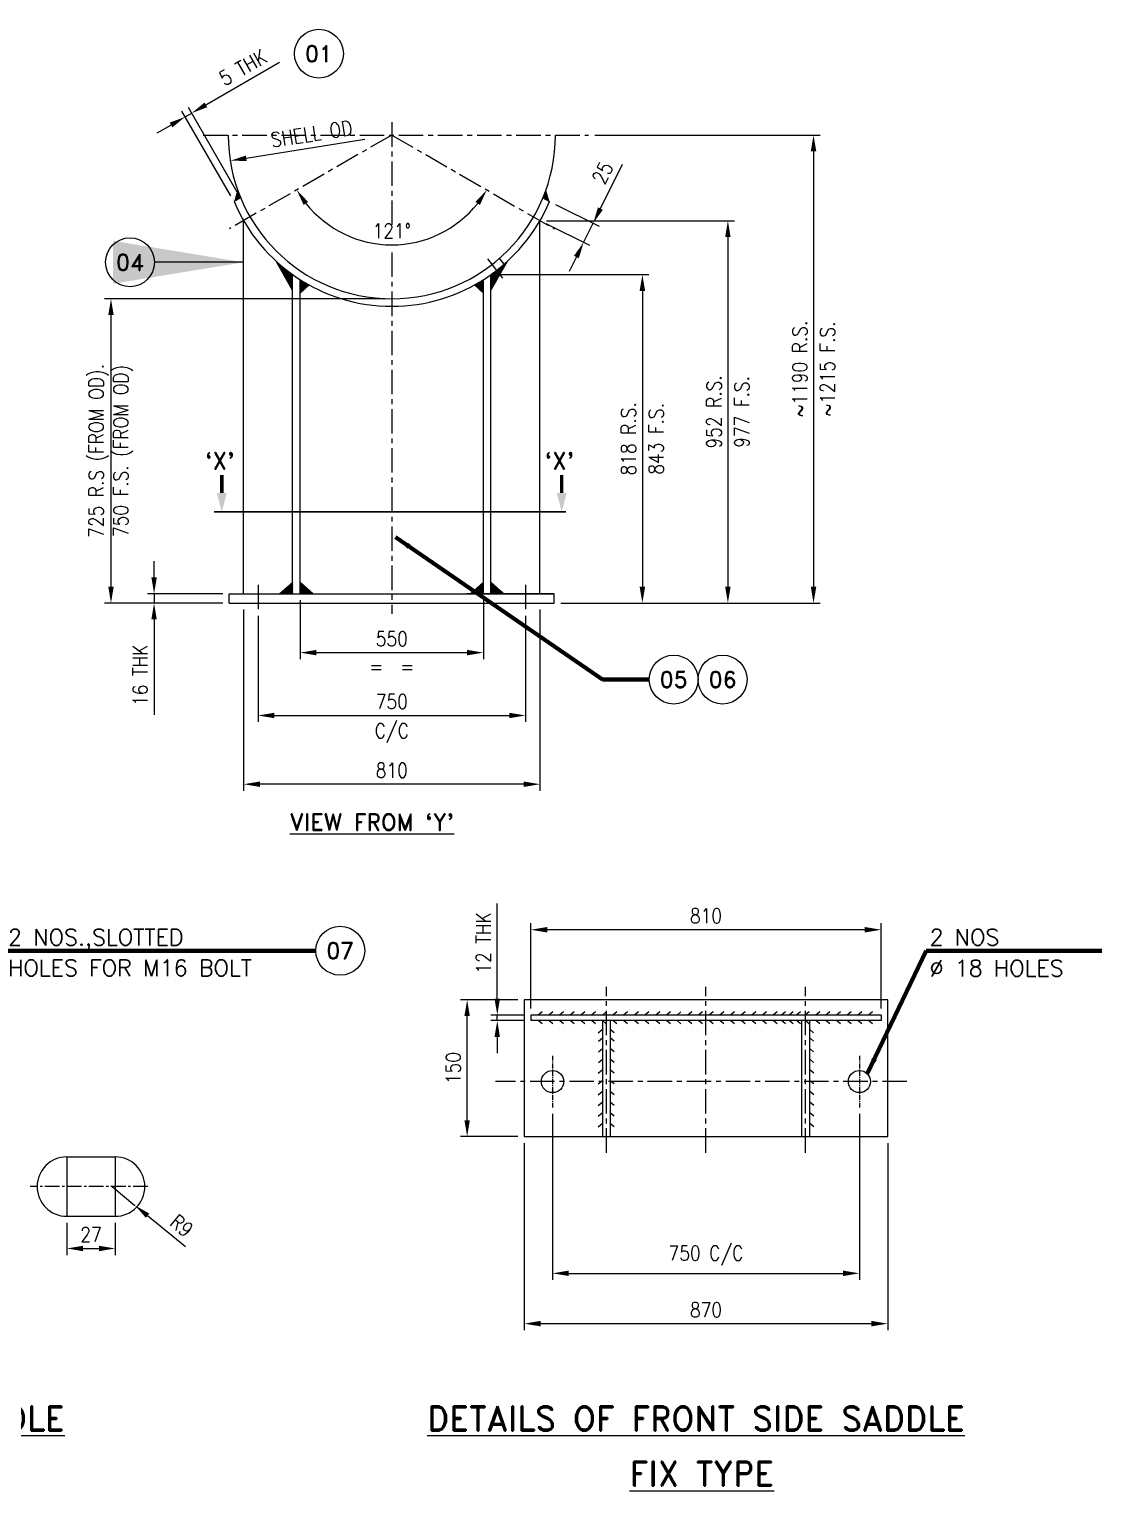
# Model space of a CAD drawing. Header units: millimetres. Extents: x 10144 to 11200, y -168 to 270.
# Drawn here: x 10891.4 to 11055.9, y -112.8 to 111.1 of the extents above; entities that cross this region are included whole.
import ezdxf
from ezdxf.enums import TextEntityAlignment as Align

# ---------------------------------------------------------------- set-up
doc = ezdxf.new("R2010")
doc.units = ezdxf.units.MM
doc.header["$LTSCALE"] = 3
for name, pattern in [('CENTER', [2, 1.25, -0.25, 0.25, -0.25]), ('CENTER2', [1.125, 0.75, -0.125, 0.125, -0.125]), ('HIDDEN', [9.525, 6.35, -3.175])]:
    doc.linetypes.add(name, pattern=pattern)
doc.layers.get('0').update_dxf_attribs({"color": 5})
doc.layers.add('C_Center', color=1, linetype='CENTER2', lineweight=9)
doc.layers.add('E_Equipment', color=5, linetype='Continuous', lineweight=13)
for name, color, linetype in [('CEN', 1, 'CENTER'), ('HATCH', 1, 'Continuous'), ('Hid', 4, 'HIDDEN'), ('TEXT', 5, 'Continuous'), ('WELD', 1, 'Continuous')]:
    doc.layers.add(name, color=color, linetype=linetype)
doc.styles.add('ISOCP3', font='isocp3.shx')
doc.styles.add('ROMAND', font='romand')
doc.styles.add('ROMANS', font='ROMANS.shx', dxfattribs={"width": 0.85})
doc.dimstyles.new('123', dxfattribs={"dimscale": 30, "dimtxt": 2.5, "dimasz": 2.5, "dimexe": 1, "dimexo": 1, "dimgap": 1, "dimtad": 1, "dimdec": 0, "dimzin": 0, "dimdsep": 46, "dimtxsty": 'ROMANS', "dimcen": 1, "dimclrd": 6, "dimclre": 6, "dimclrt": 5, "dimadec": 0, "dimazin": 0, "dimtfac": 1, "dimtdec": 0, "dimtmove": 0, "dimatfit": 3, "dimfxl": 1, "dimtolj": 1, "dimtzin": 0, "dimlwd": -1, "dimlwe": -1, "dimarcsym": 0})
doc.dimstyles.new('MEGA_STD', dxfattribs={"dimtxt": 2.5, "dimasz": 2.5, "dimexe": 1, "dimexo": 1, "dimgap": 1, "dimtad": 1, "dimdec": 1, "dimdsep": 46, "dimtxsty": 'ISOCP3', "dimcen": 1, "dimclrd": 6, "dimclre": 6, "dimclrt": 5, "dimadec": 0, "dimazin": 0, "dimtfac": 1, "dimtdec": 1, "dimtmove": 0, "dimatfit": 3, "dimfxl": 1, "dimtolj": 1, "dimarcsym": 0})
doc.dimstyles.new('MEGA_STD$0', dxfattribs={"dimtxt": 2.5, "dimasz": 2.5, "dimexe": 1, "dimexo": 1, "dimgap": 1, "dimtad": 1, "dimdec": 1, "dimdsep": 46, "dimtxsty": 'ISOCP3', "dimcen": 1, "dimclrd": 6, "dimclre": 6, "dimclrt": 5, "dimadec": 0, "dimazin": 0, "dimtfac": 1, "dimtdec": 1, "dimtmove": 0, "dimatfit": 3, "dimfxl": 1, "dimtolj": 1, "dimarcsym": 0})
pattern_1 = [(45, (2959.537895, 5332.776563), (-0.011048543456, 0.011048543456), [])]
pattern_2 = [(135, (10981.48399, -259.80642), (0.084646574, 0.084646574), [])]

# ---------------------------------------------------------------- blocks, each defined once
blk = doc.blocks.new('*D2945')
at = {"layer": 'Defpoints', "color": 0}
for p in [(10924.31, 23.2), (10969.76, 23.2), (10924.31, -4.56)]:
    blk.add_point(p, dxfattribs=at)
at = {"layer": 'E_Equipment', "color": 6, "linetype": 'ByBlock', "lineweight": -2}
for p, q in [((10924.31, 22.2), (10924.31, -5.56)), ((10969.76, 22.2), (10969.76, -5.56)), ((10967.26, -4.56), (10926.81, -4.56))]:
    blk.add_line(p, q, dxfattribs=at)
at = {"layer": 'E_Equipment', "color": 6}
for points in [[(10926.81, -4.14), (10926.81, -4.97), (10924.31, -4.56)], [(10967.26, -4.97), (10967.26, -4.14), (10969.76, -4.56)]]:
    blk.add_solid(points, dxfattribs=at)
at = {"layer": 'E_Equipment', "color": 5, "insert": (10947.04, -2.43), "char_height": 2.25, "attachment_point": 5, "style": 'ROMANS'}
blk.add_mtext('\\A1;810', dxfattribs=at)
blk = doc.blocks.new('*D2946')
at = {"layer": 'Defpoints', "color": 0}
for p in [(10971.22, 84.74), (10969.76, 81.8), (10977.92, 81.42)]:
    blk.add_point(p, dxfattribs=at)
at = {"layer": 'E_Equipment', "color": 6, "linetype": 'ByBlock', "lineweight": -2}
for p, q in [((10979.03, 83.66), (10982.41, 90.46)), ((10972.12, 84.3), (10978.81, 80.97)), ((10970.66, 81.36), (10977.35, 78.03)), ((10976.45, 78.48), (10977.92, 81.42)), ((10975.34, 76.24), (10974.23, 74))]:
    blk.add_line(p, q, dxfattribs=at)
at = {"layer": 'E_Equipment', "color": 6}
for points in [[(10978.65, 83.84), (10979.4, 83.47), (10977.92, 81.42)], [(10975.72, 76.05), (10974.97, 76.42), (10976.45, 78.48)]]:
    blk.add_solid(points, dxfattribs=at)
at = {"layer": 'E_Equipment', "color": 5, "insert": (10979.37, 89.13), "char_height": 2.25, "attachment_point": 5, "rotation": 63.5895, "style": 'ROMANS'}
blk.add_mtext('\\A1;25', dxfattribs=at)
blk = doc.blocks.new('*D2947')
at = {"layer": 'Defpoints', "color": 0}
for p in [(10947.04, 94.92), (10922.26, 90.98)]:
    blk.add_point(p, dxfattribs=at)
at = {"layer": 'E_Equipment', "color": 6, "linetype": 'ByBlock', "lineweight": -2}
blk.add_line((10924.73, 91.37), (10942.93, 94.27), dxfattribs=at)
at = {"layer": 'E_Equipment', "color": 6}
blk.add_solid([(10924.66, 91.78), (10924.79, 90.96), (10922.26, 90.98)], dxfattribs=at)
at = {"layer": 'E_Equipment', "color": 5, "insert": (10934.73, 95.11), "char_height": 2.25, "attachment_point": 5, "rotation": 9.0392, "style": 'ROMANS'}
blk.add_mtext('\\A1;SHELL OD', dxfattribs=at)
blk = doc.blocks.new('*D2948')
at = {"layer": 'Defpoints', "color": 0}
for p in [(10947.04, 94.92), (10947.04, 94.92), (10922.15, 80.56), (10941.28, 79.11), (10971.92, 80.56)]:
    blk.add_point(p, dxfattribs=at)
at = {"layer": 'E_Equipment', "color": 6, "linetype": 'ByBlock', "lineweight": -2}
blk.add_arc((10947.04, 94.92), 16.83, 218.5191, 321.4809, dxfattribs=at)
at = {"layer": 'E_Equipment', "color": 6}
for points in [[(10934.21, 84.67), (10933.52, 84.21), (10932.46, 86.51)], [(10960.55, 84.21), (10959.86, 84.67), (10961.61, 86.51)]]:
    blk.add_solid(points, dxfattribs=at)
at = {"layer": 'E_Equipment', "color": 5, "insert": (10947.04, 80.22), "char_height": 2.25, "attachment_point": 5, "style": 'ROMANS'}
blk.add_mtext('121%%D', dxfattribs=at)
blk = doc.blocks.new('*D2949')
at = {"layer": 'Defpoints', "color": 0}
for p in [(10926.53, 22.23), (10967.54, 22.23), (10967.54, 5.98)]:
    blk.add_point(p, dxfattribs=at)
at = {"layer": 'E_Equipment', "color": 6, "linetype": 'ByBlock', "lineweight": -2}
for p, q in [((10926.53, 21.23), (10926.53, 4.98)), ((10967.54, 21.23), (10967.54, 4.98)), ((10929.03, 5.98), (10965.04, 5.98))]:
    blk.add_line(p, q, dxfattribs=at)
at = {"layer": 'E_Equipment', "color": 6}
for points in [[(10929.03, 6.39), (10929.03, 5.56), (10926.53, 5.98)], [(10965.04, 5.56), (10965.04, 6.39), (10967.54, 5.98)]]:
    blk.add_solid(points, dxfattribs=at)
at = {"layer": 'E_Equipment', "color": 5, "char_height": 2.25, "attachment_point": 5, "style": 'ROMANS'}
for s, insert in [('\\A1;750', (10947.04, 8.1)), ('\\A1;C/C', (10947.04, 3.26))]:
    blk.add_mtext(s, dxfattribs=dict(at, insert=insert))
blk = doc.blocks.new('*D2950')
at = {"layer": 'Defpoints', "color": 0}
for p in [(10947.04, 69.83), (10903.98, 23.2), (10922.12, 23.2)]:
    blk.add_point(p, dxfattribs=at)
at = {"layer": 'E_Equipment', "color": 6, "linetype": 'ByBlock', "lineweight": -2}
for p, q in [((10946.04, 69.83), (10902.98, 69.83)), ((10903.98, 67.33), (10903.98, 25.7)), ((10921.12, 23.2), (10902.98, 23.2))]:
    blk.add_line(p, q, dxfattribs=at)
at = {"layer": 'E_Equipment', "color": 6}
for points in [[(10904.4, 67.33), (10903.57, 67.33), (10903.98, 69.83)], [(10903.57, 25.7), (10904.4, 25.7), (10903.98, 23.2)]]:
    blk.add_solid(points, dxfattribs=at)
at = {"layer": 'E_Equipment', "color": 5, "insert": (10903.98, 46.52), "char_height": 2.25, "attachment_point": 5, "rotation": 90, "style": 'ROMANS'}
blk.add_mtext('\\A1;725 R.S (FROM OD).\\P750 F.S. (FROM OD)', dxfattribs=at)
blk = doc.blocks.new('*D2951')
at = {"layer": 'Defpoints', "color": 0}
for p in [(10922.12, 24.64), (10910.59, 23.2), (10922.12, 23.2)]:
    blk.add_point(p, dxfattribs=at)
at = {"layer": 'E_Equipment', "color": 6, "linetype": 'ByBlock', "lineweight": -2}
for p, q in [((10910.59, 27.14), (10910.59, 29.64)), ((10921.12, 24.64), (10909.59, 24.64)), ((10910.59, 24.64), (10910.59, 23.2)), ((10921.12, 23.2), (10909.59, 23.2)), ((10910.59, 20.7), (10910.59, 6.1))]:
    blk.add_line(p, q, dxfattribs=at)
at = {"layer": 'E_Equipment', "color": 6}
for points in [[(10910.18, 27.14), (10911.01, 27.14), (10910.59, 24.64)], [(10911.01, 20.7), (10910.18, 20.7), (10910.59, 23.2)]]:
    blk.add_solid(points, dxfattribs=at)
at = {"layer": 'E_Equipment', "color": 5, "insert": (10908.47, 12.15), "char_height": 2.25, "attachment_point": 5, "rotation": 90, "style": 'ROMANS'}
blk.add_mtext('\\A1;16 THK', dxfattribs=at)
blk = doc.blocks.new('*D2952')
at = {"layer": 'Defpoints', "color": 0}
for p in [(10977.19, 94.92), (10971.95, 23.2), (11011.7, 23.2)]:
    blk.add_point(p, dxfattribs=at)
at = {"layer": 'E_Equipment', "color": 6, "linetype": 'ByBlock', "lineweight": -2}
for p, q in [((10978.19, 94.92), (11012.7, 94.92)), ((11011.7, 92.42), (11011.7, 25.7)), ((10972.95, 23.2), (11012.7, 23.2))]:
    blk.add_line(p, q, dxfattribs=at)
at = {"layer": 'E_Equipment', "color": 6}
for points in [[(11012.12, 92.42), (11011.28, 92.42), (11011.7, 94.92)], [(11011.28, 25.7), (11012.12, 25.7), (11011.7, 23.2)]]:
    blk.add_solid(points, dxfattribs=at)
at = {"layer": 'E_Equipment', "color": 5, "char_height": 2.25, "attachment_point": 5, "rotation": 90, "style": 'ROMANS'}
for s, insert in [('\\A1;~1190 R.S.', (11009.58, 59.06)), ('\\A1;~1215 F.S.', (11013.83, 59.06))]:
    blk.add_mtext(s, dxfattribs=dict(at, insert=insert))
blk = doc.blocks.new('*D2953')
at = {"layer": 'Defpoints', "color": 0}
for p in [(10969.76, 81.8), (10971.95, 23.2), (10998.57, 23.2)]:
    blk.add_point(p, dxfattribs=at)
at = {"layer": 'E_Equipment', "color": 6, "linetype": 'ByBlock', "lineweight": -2}
for p, q in [((10970.76, 81.8), (10999.57, 81.8)), ((10998.57, 79.3), (10998.57, 25.7)), ((10972.95, 23.2), (10999.57, 23.2))]:
    blk.add_line(p, q, dxfattribs=at)
at = {"layer": 'E_Equipment', "color": 6}
for points in [[(10998.98, 79.3), (10998.15, 79.3), (10998.57, 81.8)], [(10998.15, 25.7), (10998.98, 25.7), (10998.57, 23.2)]]:
    blk.add_solid(points, dxfattribs=at)
at = {"layer": 'E_Equipment', "color": 5, "char_height": 2.25, "attachment_point": 5, "rotation": 90, "style": 'ROMANS'}
for s, insert in [('\\A1;952 R.S.', (10996.44, 52.5)), ('\\A1;977 F.S.', (11000.69, 52.5))]:
    blk.add_mtext(s, dxfattribs=dict(at, insert=insert))
blk = doc.blocks.new('*D2954')
at = {"layer": 'Defpoints', "color": 0}
for p in [(10962.24, 73.54), (10971.95, 23.2), (10985.46, 23.2)]:
    blk.add_point(p, dxfattribs=at)
at = {"layer": 'E_Equipment', "color": 6, "linetype": 'ByBlock', "lineweight": -2}
for p, q in [((10963.24, 73.54), (10986.46, 73.54)), ((10985.46, 71.04), (10985.46, 25.7)), ((10972.95, 23.2), (10986.46, 23.2))]:
    blk.add_line(p, q, dxfattribs=at)
at = {"layer": 'E_Equipment', "color": 6}
for points in [[(10985.88, 71.04), (10985.04, 71.04), (10985.46, 73.54)], [(10985.04, 25.7), (10985.88, 25.7), (10985.46, 23.2)]]:
    blk.add_solid(points, dxfattribs=at)
at = {"layer": 'E_Equipment', "color": 5, "char_height": 2.25, "attachment_point": 5, "rotation": 90, "style": 'ROMANS'}
for s, insert in [('\\A1;818 R.S.', (10983.33, 48.37)), ('\\A1;843 F.S.', (10987.58, 48.37))]:
    blk.add_mtext(s, dxfattribs=dict(at, insert=insert))
blk = doc.blocks.new('*D2960')
at = {"layer": 'Defpoints', "color": 0}
for p in [(10916.37, 98.29), (10923.85, 85.32), (10922.85, 84.74)]:
    blk.add_point(p, dxfattribs=at)
at = {"layer": 'E_Equipment', "color": 6, "linetype": 'ByBlock', "lineweight": -2}
for p, q in [((10918.53, 99.54), (10929.84, 106.07)), ((10922.35, 85.61), (10914.86, 98.58)), ((10923.35, 86.19), (10915.87, 99.16)), ((10913.2, 96.46), (10911.03, 95.21)), ((10915.36, 97.71), (10916.37, 98.29))]:
    blk.add_line(p, q, dxfattribs=at)
at = {"layer": 'E_Equipment', "color": 6}
for points in [[(10918.32, 99.9), (10918.74, 99.18), (10916.37, 98.29)], [(10913.41, 96.1), (10912.99, 96.82), (10915.36, 97.71)]]:
    blk.add_solid(points, dxfattribs=at)
at = {"layer": 'E_Equipment', "color": 5, "insert": (10924.21, 105.27), "char_height": 2.25, "attachment_point": 5, "rotation": 30, "style": 'ROMANS'}
blk.add_mtext('\\A1;5 THK', dxfattribs=at)
blk = doc.blocks.new('*D2965')
at = {"layer": 'Defpoints', "color": 0}
for p in [(10897.21, -70.77), (10904.63, -70.77), (10904.63, -75.7)]:
    blk.add_point(p, dxfattribs=at)
at = {"layer": 'E_Equipment', "color": 6, "linetype": 'ByBlock', "lineweight": -2}
for p, q in [((10897.21, -71.77), (10897.21, -76.7)), ((10904.63, -71.77), (10904.63, -76.7)), ((10899.71, -75.7), (10902.13, -75.7))]:
    blk.add_line(p, q, dxfattribs=at)
at = {"layer": 'E_Equipment', "color": 6}
for points in [[(10899.71, -75.28), (10899.71, -76.12), (10897.21, -75.7)], [(10902.13, -76.12), (10902.13, -75.28), (10904.63, -75.7)]]:
    blk.add_solid(points, dxfattribs=at)
at = {"layer": 'E_Equipment', "color": 5, "insert": (10900.92, -73.57), "char_height": 2.25, "attachment_point": 5, "style": 'ROMANS'}
blk.add_mtext('\\A1;27', dxfattribs=at)
blk = doc.blocks.new('*D2966')
at = {"layer": 'Defpoints', "color": 0}
for p in [(10904.15, -66.2), (10907.66, -69.09)]:
    blk.add_point(p, dxfattribs=at)
at = {"layer": 'E_Equipment', "color": 6, "linetype": 'ByBlock', "lineweight": -2}
for p, q in [((10904.15, -66.2), (10907.66, -69.09)), ((10915.4, -75.44), (10909.6, -70.68))]:
    blk.add_line(p, q, dxfattribs=at)
at = {"layer": 'E_Equipment', "color": 6}
blk.add_solid([(10909.86, -70.35), (10909.33, -71), (10907.66, -69.09)], dxfattribs=at)
at = {"layer": 'E_Equipment', "color": 5, "insert": (10914.81, -72.21), "char_height": 2.25, "attachment_point": 5, "rotation": 320.5969, "style": 'ROMANS'}
blk.add_mtext('\\A1;R9', dxfattribs=at)
blk = doc.blocks.new('*D2967')
at = {"layer": 'Defpoints', "color": 0}
for p in [(10958.59, -37.59), (10967.35, -37.59), (10967.35, -58.54)]:
    blk.add_point(p, dxfattribs=at)
at = {"layer": 'E_Equipment', "color": 6, "linetype": 'ByBlock', "lineweight": -2}
for p, q in [((10966.35, -37.59), (10957.59, -37.59)), ((10958.59, -56.04), (10958.59, -40.09)), ((10966.35, -58.54), (10957.59, -58.54))]:
    blk.add_line(p, q, dxfattribs=at)
at = {"layer": 'E_Equipment', "color": 6}
for points in [[(10959.01, -40.09), (10958.17, -40.09), (10958.59, -37.59)], [(10958.17, -56.04), (10959.01, -56.04), (10958.59, -58.54)]]:
    blk.add_solid(points, dxfattribs=at)
at = {"layer": 'E_Equipment', "color": 5, "insert": (10956.47, -48.06), "char_height": 2.25, "attachment_point": 5, "rotation": 90, "style": 'ROMANS'}
blk.add_mtext('\\A1;150', dxfattribs=at)
blk = doc.blocks.new('*D2968')
at = {"layer": 'Defpoints', "color": 0}
for p in [(10967.35, -58.54), (11023.07, -58.54), (11023.07, -87.22)]:
    blk.add_point(p, dxfattribs=at)
at = {"layer": 'E_Equipment', "color": 6, "linetype": 'ByBlock', "lineweight": -2}
for p, q in [((10967.35, -59.54), (10967.35, -88.22)), ((11023.07, -59.54), (11023.07, -88.22)), ((10969.85, -87.22), (11020.57, -87.22))]:
    blk.add_line(p, q, dxfattribs=at)
at = {"layer": 'E_Equipment', "color": 6}
for points in [[(10969.85, -86.8), (10969.85, -87.64), (10967.35, -87.22)], [(11020.57, -87.64), (11020.57, -86.8), (11023.07, -87.22)]]:
    blk.add_solid(points, dxfattribs=at)
at = {"layer": 'E_Equipment', "color": 5, "insert": (10995.21, -85.1), "char_height": 2.25, "attachment_point": 5, "style": 'ROMANS'}
blk.add_mtext('\\A1;870', dxfattribs=at)
blk = doc.blocks.new('*D2969')
at = {"layer": 'Defpoints', "color": 0}
for p in [(10971.68, -54.08), (11018.74, -54.08), (11018.74, -79.51)]:
    blk.add_point(p, dxfattribs=at)
at = {"layer": 'E_Equipment', "color": 6, "linetype": 'ByBlock', "lineweight": -2}
for p, q in [((10971.68, -55.08), (10971.68, -80.51)), ((11018.74, -55.08), (11018.74, -80.51)), ((10974.18, -79.51), (11016.24, -79.51))]:
    blk.add_line(p, q, dxfattribs=at)
at = {"layer": 'E_Equipment', "color": 6}
for points in [[(10974.18, -79.09), (10974.18, -79.92), (10971.68, -79.51)], [(11016.24, -79.92), (11016.24, -79.09), (11018.74, -79.51)]]:
    blk.add_solid(points, dxfattribs=at)
at = {"layer": 'E_Equipment', "color": 5, "insert": (10995.21, -76.79), "char_height": 2.25, "attachment_point": 5, "style": 'ROMANS'}
blk.add_mtext('\\A1;750 C/C', dxfattribs=at)
blk = doc.blocks.new('*D2970')
at = {"layer": 'Defpoints', "color": 0}
for p in [(10963.21, -39.93), (10968.37, -39.93), (10968.37, -40.78)]:
    blk.add_point(p, dxfattribs=at)
at = {"layer": 'E_Equipment', "color": 6, "linetype": 'ByBlock', "lineweight": -2}
for p, q in [((10963.21, -37.43), (10963.21, -22.82)), ((10967.37, -39.93), (10962.21, -39.93)), ((10963.21, -40.78), (10963.21, -39.93)), ((10967.37, -40.78), (10962.21, -40.78)), ((10963.21, -43.28), (10963.21, -45.78))]:
    blk.add_line(p, q, dxfattribs=at)
at = {"layer": 'E_Equipment', "color": 6}
for points in [[(10962.79, -37.43), (10963.62, -37.43), (10963.21, -39.93)], [(10963.62, -43.28), (10962.79, -43.28), (10963.21, -40.78)]]:
    blk.add_solid(points, dxfattribs=at)
at = {"layer": 'E_Equipment', "color": 5, "insert": (10961.08, -28.87), "char_height": 2.25, "attachment_point": 5, "rotation": 90, "style": 'ROMANS'}
blk.add_mtext('\\A1;12 THK', dxfattribs=at)
blk = doc.blocks.new('PNO')
at = {"color": 6}
blk.add_circle((4.5, 0), 4.5, dxfattribs=at)
at = {"layer": 'TEXT', "style": 'ROMAND'}
blk.add_attdef('NO', text='', height=3, dxfattribs=at).set_placement((4.5, 0), align=Align.MIDDLE)
blk = doc.blocks.new('*D2977')
at = {"layer": 'Defpoints', "color": 0}
for p in [(10968.37, -26.86), (10968.37, -39.93), (11022.06, -39.93)]:
    blk.add_point(p, dxfattribs=at)
at = {"layer": 'E_Equipment', "color": 6, "linetype": 'ByBlock', "lineweight": -2}
for p, q in [((10968.37, -38.93), (10968.37, -25.86)), ((11019.56, -26.86), (10970.87, -26.86)), ((11022.06, -38.93), (11022.06, -25.86))]:
    blk.add_line(p, q, dxfattribs=at)
at = {"layer": 'E_Equipment', "color": 6}
for points in [[(10970.87, -26.44), (10970.87, -27.28), (10968.37, -26.86)], [(11019.56, -27.28), (11019.56, -26.44), (11022.06, -26.86)]]:
    blk.add_solid(points, dxfattribs=at)
at = {"layer": 'E_Equipment', "color": 5, "insert": (10995.21, -24.73), "char_height": 2.25, "attachment_point": 5, "style": 'ROMANS'}
blk.add_mtext('\\A1;810', dxfattribs=at)
blk = doc.blocks.new('*D2980')
at = {"layer": 'Defpoints', "color": 0}
for p in [(10932.98, 24.64), (10961.09, 24.64), (10961.09, 15.61)]:
    blk.add_point(p, dxfattribs=at)
at = {"layer": 'E_Equipment', "color": 6, "linetype": 'ByBlock', "lineweight": -2}
for p, q in [((10932.98, 23.64), (10932.98, 14.61)), ((10961.09, 23.64), (10961.09, 14.61)), ((10935.48, 15.61), (10958.59, 15.61))]:
    blk.add_line(p, q, dxfattribs=at)
at = {"layer": 'E_Equipment', "color": 6}
for points in [[(10935.48, 16.02), (10935.48, 15.19), (10932.98, 15.61)], [(10958.59, 15.19), (10958.59, 16.02), (10961.09, 15.61)]]:
    blk.add_solid(points, dxfattribs=at)
at = {"layer": 'E_Equipment', "color": 5, "char_height": 2.25, "attachment_point": 5, "style": 'ROMANS'}
for s, insert in [('\\A1;550', (10947.04, 17.73)), ('\\A1;=  =', (10947.04, 13.48))]:
    blk.add_mtext(s, dxfattribs=dict(at, insert=insert))

msp = doc.modelspace()

# ---------------------------------------------------------------- hatches: boundary and pattern name
h = msp.add_hatch()
h.set_pattern_fill('ANSI31', color=1, scale=0.125)
h.set_pattern_definition(pattern_1)
h.paths.add_polyline_path([(10931.83, 73.54, -0.030932), (10929.31, 75.58), (10931.83, 71.13)])
h.paths.add_polyline_path([(10934.35, 71.95, -0.01517), (10932.98, 72.76), (10932.98, 70.71)])
h = msp.add_hatch()
h.set_pattern_fill('ANSI31', color=1, scale=0.125)
h.set_pattern_definition(pattern_1)
h.paths.add_polyline_path([(10962.24, 73.54, 0.030932), (10964.77, 75.58), (10962.24, 71.13)])
h.paths.add_polyline_path([(10959.73, 71.95, 0.01517), (10961.09, 72.76), (10961.09, 70.71)])
at = {"layer": 'HATCH'}
h = msp.add_hatch(dxfattribs=at)
h.set_pattern_fill('ANSI31', color=256, scale=0.957667, style=0)
h.set_pattern_definition(pattern_2)
h.paths.add_polyline_path([(10931.84, 24.64), (10929.83, 24.64), (10931.84, 26.39)])
h.paths.add_polyline_path([(10934.98, 24.64), (10934.18, 24.64), (10932.99, 24.64), (10932.99, 26.38)])
h = msp.add_hatch(dxfattribs=at)
h.set_pattern_fill('ANSI31', color=256, scale=0.957667, style=0)
h.set_pattern_definition(pattern_2)
h.paths.add_polyline_path([(10962.23, 24.64), (10964.24, 24.64), (10962.23, 26.39)])
h.paths.add_polyline_path([(10959.09, 24.64), (10959.89, 24.64), (10961.08, 24.64), (10961.08, 26.38)])

# ---------------------------------------------------------------- linework, layer by layer
for p, q in [((10923.85, 85.32), (10922.85, 84.74)), ((10970.22, 85.32), (10971.22, 84.74)), ((10924.31, 24.64), (10924.31, 81.8)), ((10969.76, 24.64), (10969.76, 81.8)), ((10931.83, 71.13), (10929.31, 75.58)), ((10962.24, 71.13), (10964.77, 75.58)), ((10931.83, 24.64), (10931.83, 73.54)), ((10932.98, 24.64), (10932.98, 72.76)), ((10932.98, 70.71), (10934.35, 71.95)), ((10961.09, 70.71), (10959.73, 71.95)), ((10961.09, 24.64), (10961.09, 72.76)), ((10962.24, 24.64), (10962.24, 73.54)), ((10922.12, 24.64), (10927.88, 24.64)), ((10922.12, 24.64), (10971.95, 24.64)), ((10922.12, 23.2), (10922.12, 24.64)), ((10929.83, 24.64), (10931.84, 26.39)), ((10934.98, 24.64), (10932.99, 26.38)), ((10971.95, 24.64), (10958.53, 24.64)), ((10959.09, 24.64), (10961.08, 26.38)), ((10964.24, 24.64), (10962.23, 26.39)), ((10971.95, 24.64), (10966.19, 24.64)), ((10971.95, 23.2), (10971.95, 24.64)), ((11022.06, -39.93), (10968.37, -39.93)), ((10968.37, -39.93), (10968.37, -40.78)), ((11022.06, -39.93), (11022.06, -40.78)), ((11022.06, -39.93), (11022.06, -40.78)), ((11022.06, -40.78), (10968.37, -40.78)), ((10979.37, -40.78), (10979.37, -58.54)), ((10980.54, -40.78), (10980.54, -58.54)), ((11009.88, -40.78), (11009.88, -58.54)), ((11011.06, -40.78), (11011.06, -58.54))]:
    msp.add_line(p, q)
at = {"color": 7}
msp.add_line((10922.12, 23.2), (10971.95, 23.2), dxfattribs=at)
msp.add_lwpolyline([(10967.35, -37.59), (10967.35, -58.54), (11023.07, -58.54), (11023.07, -37.59)], close=True)
for centre in [(10971.68, -50.12), (11018.74, -50.12)]:
    msp.add_circle(centre, 1.7)
for radius, start, end in [(25.09, 180, 0), (26.24, 202.821, 337.179)]:
    msp.add_arc((10947.04, 94.92), radius, start, end)
at = {"layer": 'C_Center'}
msp.add_line((10909.61, -66.22), (10891.59, -66.22), dxfattribs=at)
at = {"layer": 'CEN'}
for p, q in [((10947.04, 96.88), (10947.04, 81.15)), ((10918.12, 94.92), (10977.19, 94.92)), ((10947.04, 94.92), (10922.15, 80.56)), ((10947.04, 94.92), (10971.92, 80.56)), ((10947.04, 76.94), (10947.04, 21.53)), ((10964.06, 72.99), (10961.44, 76.39)), ((10926.53, 26), (10926.53, 22.23)), ((10967.54, 26), (10967.54, 22.23)), ((10979.95, -61.03), (10979.95, -35.63)), ((10995.21, -61.03), (10995.21, -35.63)), ((11010.47, -61.03), (11010.47, -35.63)), ((11026.01, -50.12), (10962.93, -50.12))]:
    msp.add_line(p, q, dxfattribs=at)
at = {"layer": 'CEN', "ltscale": 0.2}
for p, q in [((10971.68, -46.16), (10971.68, -54.08)), ((11018.74, -46.16), (11018.74, -54.08))]:
    msp.add_line(p, q, dxfattribs=at)
at = {"layer": 'CEN', "linetype": 'Continuous', "const_width": 0.543}
for points in [[(10920.98, 40.09), (10920.98, 42.81)], [(10973.09, 40.09), (10973.09, 42.81)]]:
    msp.add_lwpolyline(points, dxfattribs=at)
at = {"layer": 'CEN', "const_width": 0.217}
msp.add_lwpolyline([(10973.77, 37.18), (10919.77, 37.18)], dxfattribs=at)
at = {"layer": 'CEN'}
for points in [[(10921.74, 40.08), (10920.22, 40.08), (10920.98, 37.18)], [(10972.33, 40.08), (10973.85, 40.08), (10973.09, 37.18)]]:
    msp.add_solid(points, dxfattribs=at)
at = {"layer": 'E_Equipment'}
for p, q in [((10897.21, -61.68), (10897.21, -70.77)), ((10897.21, -61.68), (10904.63, -61.68)), ((10904.63, -61.68), (10904.63, -70.77)), ((10897.21, -70.77), (10904.63, -70.77))]:
    msp.add_line(p, q, dxfattribs=at)
for centre, start, end in [((10897.21, -66.22), 90, 270), ((10904.63, -66.22), 270, 90)]:
    msp.add_arc(centre, 4.55, start, end, dxfattribs=at)
at = {"layer": 'Hid'}
msp.add_line((10964.27, 75.13), (10963.56, 76.04), dxfattribs=at)
at = {"layer": 'WELD'}
for p, q in [((10970.11, -39.43), (10969.5, -39.93)), ((10971.75, -39.43), (10971.14, -39.93)), ((10973.38, -39.43), (10972.77, -39.93)), ((10975.02, -39.43), (10974.41, -39.93)), ((10976.65, -39.43), (10976.04, -39.93)), ((10978.29, -39.43), (10977.68, -39.93)), ((10979.93, -39.43), (10979.32, -39.93)), ((10981.56, -39.43), (10980.95, -39.93)), ((10983.2, -39.43), (10982.59, -39.93)), ((10984.84, -39.43), (10984.23, -39.93)), ((10986.47, -39.43), (10985.86, -39.93)), ((10988.11, -39.43), (10987.5, -39.93)), ((10989.75, -39.43), (10989.14, -39.93)), ((10991.38, -39.43), (10990.77, -39.93)), ((10993.02, -39.43), (10992.41, -39.93)), ((10994.66, -39.43), (10994.04, -39.93)), ((10996.29, -39.43), (10995.68, -39.93)), ((10997.93, -39.43), (10997.32, -39.93)), ((10999.56, -39.43), (10998.95, -39.93)), ((11001.2, -39.43), (11000.59, -39.93)), ((11002.84, -39.43), (11002.23, -39.93)), ((11004.47, -39.43), (11003.86, -39.93)), ((11006.11, -39.43), (11005.5, -39.93)), ((11007.42, -39.43), (11006.81, -39.93)), ((11008.57, -39.43), (11007.96, -39.93)), ((11009.72, -39.43), (11009.11, -39.93)), ((11011.02, -39.43), (11010.41, -39.93)), ((11012.66, -39.43), (11012.05, -39.93)), ((11014.21, -39.43), (11013.6, -39.93)), ((11015.85, -39.43), (11015.24, -39.93)), ((11017.48, -39.43), (11016.87, -39.93)), ((11019.12, -39.43), (11018.51, -39.93)), ((11020.76, -39.43), (11020.15, -39.93)), ((10970.11, -41.27), (10969.5, -40.78)), ((10971.75, -41.27), (10971.14, -40.78)), ((10973.38, -41.27), (10972.77, -40.78)), ((10975.02, -41.27), (10974.41, -40.78)), ((10976.65, -41.27), (10976.04, -40.78)), ((10978.29, -41.27), (10977.68, -40.78)), ((10978.7, -42.64), (10979.31, -42.15)), ((10979.93, -41.27), (10979.32, -40.78)), ((10981.12, -42.64), (10980.51, -42.15)), ((10981.56, -41.27), (10980.95, -40.78)), ((10983.2, -41.27), (10982.59, -40.78)), ((10984.84, -41.27), (10984.23, -40.78)), ((10986.47, -41.27), (10985.86, -40.78)), ((10988.11, -41.27), (10987.5, -40.78)), ((10989.75, -41.27), (10989.14, -40.78)), ((10991.38, -41.27), (10990.77, -40.78)), ((10993.02, -41.27), (10992.41, -40.78)), ((10994.66, -41.27), (10994.04, -40.78)), ((10996.29, -41.27), (10995.68, -40.78)), ((10997.93, -41.27), (10997.32, -40.78)), ((10999.56, -41.27), (10998.95, -40.78)), ((11001.2, -41.27), (11000.59, -40.78)), ((11002.84, -41.27), (11002.23, -40.78)), ((11004.47, -41.27), (11003.86, -40.78)), ((11006.11, -41.27), (11005.5, -40.78)), ((11007.42, -41.27), (11006.81, -40.78)), ((11008.57, -41.27), (11007.96, -40.78)), ((11009.72, -41.27), (11009.11, -40.78)), ((11011.02, -41.27), (11010.41, -40.78)), ((11011.72, -42.64), (11011.11, -42.15)), ((11012.66, -41.27), (11012.05, -40.78)), ((11014.21, -41.27), (11013.6, -40.78)), ((11015.85, -41.27), (11015.24, -40.78)), ((11017.48, -41.27), (11016.87, -40.78)), ((11019.12, -41.27), (11018.51, -40.78)), ((11020.76, -41.27), (11020.15, -40.78)), ((10978.71, -43.91), (10979.32, -43.42)), ((10981.12, -43.91), (10980.51, -43.42)), ((11011.72, -43.91), (11011.11, -43.42)), ((10978.71, -45.56), (10979.32, -45.06)), ((10978.71, -47.2), (10979.32, -46.71)), ((10981.12, -45.56), (10980.51, -45.06)), ((10981.12, -47.2), (10980.51, -46.71)), ((11011.72, -45.56), (11011.11, -45.06)), ((11011.72, -47.2), (11011.11, -46.71)), ((10978.7, -48.84), (10979.31, -48.35)), ((10981.12, -48.84), (10980.51, -48.35)), ((11011.73, -48.84), (11011.12, -48.35)), ((10978.7, -50.49), (10979.31, -49.99)), ((10981.12, -50.49), (10980.51, -49.99)), ((11011.73, -50.49), (11011.12, -49.99)), ((10978.7, -52.13), (10979.31, -51.64)), ((10978.7, -53.77), (10979.31, -53.28)), ((10981.12, -52.13), (10980.51, -51.64)), ((10981.12, -53.77), (10980.51, -53.28)), ((11011.73, -52.13), (11011.12, -51.64)), ((11011.73, -53.77), (11011.12, -53.28)), ((10978.7, -55.42), (10979.31, -54.93)), ((10981.12, -55.42), (10980.51, -54.93)), ((11011.73, -55.42), (11011.12, -54.93)), ((10978.7, -57.06), (10979.31, -56.57)), ((10981.12, -57.06), (10980.51, -56.57)), ((11011.73, -57.06), (11011.12, -56.57))]:
    msp.add_line(p, q, dxfattribs=at)
for points in [[(10923.38, 86.56), (10923.85, 85.32), (10922.85, 84.74)], [(10970.69, 86.56), (10970.22, 85.32), (10971.22, 84.74)]]:
    msp.add_solid(points, dxfattribs=at)

# ---------------------------------------------------------------- block references
at = {"layer": 'TEXT', "xscale": 0.8333333333333863, "yscale": 0.8333333333333863, "zscale": 0.8333333333333863}
for p, values in [((10932.12, 107.39), {'NO': '01'}), ((10903.15, 75.42), {'NO': '04'}), ((10986.51, 11.48), {'NO': '05'}), ((10994.01, 11.48), {'NO': '06'}), ((10935.38, -30.07), {'NO': '07'})]:
    msp.add_blockref('PNO', p, dxfattribs=at).add_auto_attribs(values)

# ---------------------------------------------------------------- texts
at = {"layer": 'TEXT', "color": 5}
for s, height, style, p in [("`X'", 2.55, 'ROMAND', (10918.39, 43.7)), ("`X'", 2.55, 'ROMAND', (10970.45, 43.7)), ("%%uVIEW FROM `Y'", 2.55, 'ROMAND', (10931.38, -11.64)), ('2 NOS.,SLOTTED', 2.5, 'ROMANS', (10888.21, -29.25)), ('2 NOS', 2.5, 'ROMANS', (11029.49, -29.25)), ('HOLES FOR M16 BOLT', 2.5, 'ROMANS', (10888.21, -33.95)), ('%%C 18 HOLES', 2.5, 'ROMANS', (11029.49, -34)), ('%%UDETAILS OF REAR SIDE SADDLE', 3.75, 'ROMAND', (10817.67, -103.62)), ('%%UDETAILS OF FRONT SIDE SADDLE', 3.75, 'ROMAND', (10952.46, -103.62)), ('%%UFIX TYPE', 3.75, 'ROMAND', (10983.5, -112.08))]:
    msp.add_text(s, height=height, dxfattribs=dict(at, style=style)).set_placement(p)

# ---------------------------------------------------------------- dimensions: what is measured, and where the dimension line sits
at = {"layer": 'E_Equipment'}
dim = msp.add_aligned_dim(p1=(10922.85, 84.74), p2=(10923.85, 85.32), distance=14.97, text='5 THK', dimstyle='MEGA_STD$0', override={"dimtxt": 2.25, "dimtxsty": 'ROMANS', "dimfxl": 2, "dimarcsym": 1}, dxfattribs=at)
dim.commit()
dim.dimension.update_dxf_attribs({"geometry": '*D2960', "text_midpoint": (10924.21, 105.27)})
dim = msp.add_radius_dim(center=(10947.04, 94.92), mpoint=(10922.26, 90.98), text='SHELL OD', dimstyle='MEGA_STD$0', override={"dimtxt": 2.25, "dimtxsty": 'ROMANS', "dimfxl": 2, "dimarcsym": 1}, dxfattribs=at)
dim.commit()
dim.dimension.update_dxf_attribs({"geometry": '*D2947', "text_midpoint": (10935.06, 93.02), "dimtype": 164})
dim = msp.add_angular_dim_2l(base=(10941.28, 79.11), line1=((10947.04, 94.92), (10971.92, 80.56)), line2=((10947.04, 94.92), (10922.15, 80.56)), text='121%%D', dimstyle='MEGA_STD$0', override={"dimtxt": 2.25, "dimtxsty": 'ROMANS', "dimfxl": 2, "dimarcsym": 1}, dxfattribs=at)
dim.commit()
dim.dimension.update_dxf_attribs({"geometry": '*D2948', "text_midpoint": (10947.04, 80.22)})
for base, p1, p2, angle, text, picture, middle in [((11011.7, 23.2), (10977.19, 94.92), (10971.95, 23.2), 90, '~1190 R.S.\\X~1215 F.S.', '*D2952', (11011.7, 59.06)), ((10998.57, 23.2), (10969.76, 81.8), (10971.95, 23.2), 90, '952 R.S.\\X977 F.S.', '*D2953', (10998.57, 52.5)), ((10985.46, 23.2), (10962.24, 73.54), (10971.95, 23.2), 90, '818 R.S.\\X843 F.S.', '*D2954', (10985.46, 48.37)), ((10910.59, 23.2), (10922.12, 24.64), (10922.12, 23.2), 90, '16 THK', '*D2951', (10908.47, 12.15)), ((10963.21, -39.93), (10968.37, -40.78), (10968.37, -39.93), 90, '12 THK', '*D2970', (10961.08, -28.87)), ((10958.59, -37.59), (10967.35, -58.54), (10967.35, -37.59), 270, '150', '*D2967', (10956.47, -48.06)), ((11023.07, -87.22), (10967.35, -58.54), (11023.07, -58.54), 180, '870', '*D2968', (10995.21, -85.1))]:
    dim = msp.add_linear_dim(base=base, p1=p1, p2=p2, angle=angle, text=text, dimstyle='MEGA_STD$0', override={"dimtxt": 2.25, "dimtxsty": 'ROMANS', "dimfxl": 2, "dimarcsym": 1}, dxfattribs=at)
    dim.commit()
    dim.dimension.update_dxf_attribs({"geometry": picture, "text_midpoint": middle})
for base, p1, p2, angle, text, picture, middle, dimtype in [((10977.92, 81.42), (10969.76, 81.8), (10971.22, 84.74), 63.5895, '25', '*D2946', (10981.27, 88.18), 161), ((10903.98, 23.2), (10947.04, 69.83), (10922.12, 23.2), 90, '725 R.S (FROM OD).\\X750 F.S. (FROM OD)', '*D2950', (10903.98, 46.52), 160)]:
    dim = msp.add_linear_dim(base=base, p1=p1, p2=p2, angle=angle, text=text, dimstyle='MEGA_STD$0', override={"dimtxt": 2.25, "dimtxsty": 'ROMANS', "dimfxl": 2, "dimarcsym": 1}, dxfattribs=at)
    dim.commit()
    dim.dimension.update_dxf_attribs({"geometry": picture, "text_midpoint": middle, "dimtype": dimtype})
for base, p1, p2, text, picture, middle in [((10961.09, 15.61), (10932.98, 24.64), (10961.09, 24.64), '550\\X=  =', '*D2980', (10947.04, 15.61)), ((10967.54, 5.98), (10926.53, 22.23), (10967.54, 22.23), '750\\X C/C', '*D2949', (10947.04, 5.98)), ((10968.37, -26.86), (11022.06, -39.93), (10968.37, -39.93), '810', '*D2977', (10995.21, -24.73)), ((11018.74, -79.51), (10971.68, -54.08), (11018.74, -54.08), '750 C/C', '*D2969', (10995.21, -76.79)), ((10904.63, -75.7), (10897.21, -70.77), (10904.63, -70.77), '27', '*D2965', (10900.92, -73.57))]:
    dim = msp.add_linear_dim(base=base, p1=p1, p2=p2, text=text, dimstyle='MEGA_STD$0', override={"dimtxt": 2.25, "dimtxsty": 'ROMANS', "dimfxl": 2, "dimarcsym": 1}, dxfattribs=at)
    dim.commit()
    dim.dimension.update_dxf_attribs({"geometry": picture, "text_midpoint": middle})
dim = msp.add_linear_dim(base=(10924.31, -4.56), p1=(10969.76, 23.2), p2=(10924.31, 23.2), text='810', dimstyle='MEGA_STD$0', override={"dimtxt": 2.25, "dimtxsty": 'ROMANS', "dimfxl": 2, "dimarcsym": 1}, dxfattribs=at)
dim.commit()
dim.dimension.update_dxf_attribs({"geometry": '*D2945', "text_midpoint": (10947.04, -4.56), "dimtype": 160})
dim = msp.add_radius_dim(center=(10904.15, -66.2), mpoint=(10907.66, -69.09), text='R9', dimstyle='MEGA_STD$0', override={"dimtxt": 2.25, "dimtxsty": 'ROMANS', "dimfxl": 2, "dimarcsym": 1}, dxfattribs=at)
dim.commit()
dim.dimension.update_dxf_attribs({"geometry": '*D2966', "text_midpoint": (10914.81, -72.21)})

# ---------------------------------------------------------------- leaders
msp.add_leader([(10924.31, 75.42), (10910.65, 75.42)], dimstyle='123', override={"dimscale": 8, "dimgap": 1, "dimtad": 0})
for points in [[(10947.62, 33.29), (10979.35, 11.48), (10986.51, 11.48)], [(10874, -46.87), (10886.73, -30.07), (10935.38, -30.07)], [(11019.95, -48.92), (11028.97, -30.07), (11055.9, -30.07)]]:
    msp.add_leader(points, dimstyle='MEGA_STD', override={"dimscale": 1, "dimtxt": 2.25, "dimasz": 2.5, "dimgap": 1, "dimtad": 0, "dimtxsty": 'ROMANS', "dimclrd": 6, "dimlwd": 65534}, dxfattribs=at)

doc.saveas('drawing.dxf')
